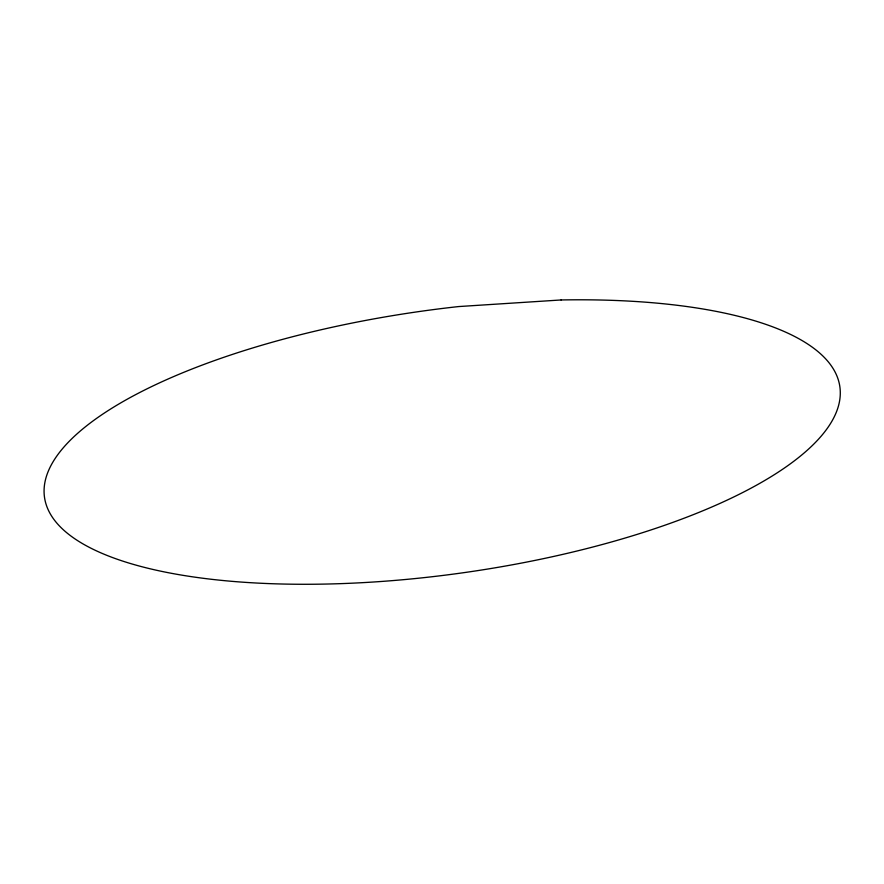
<?xml version="1.0" encoding="UTF-8"?>
<svg xmlns="http://www.w3.org/2000/svg" width="884" height="884" viewBox="0 0 884 884"><rect width="100%" height="100%" fill="white"/><g stroke="black" fill="none" stroke-linecap="round" stroke-linejoin="round"><path stroke-width="1.33" d="M561.086 299.963L458.697 306.56A401.524 132.379 -7.9 0 0 74.422 538.511A401.524 132.379 -7.9 0 0 736.007 495.869A401.524 132.379 -7.9 0 0 561.086 299.963"/></g></svg>
